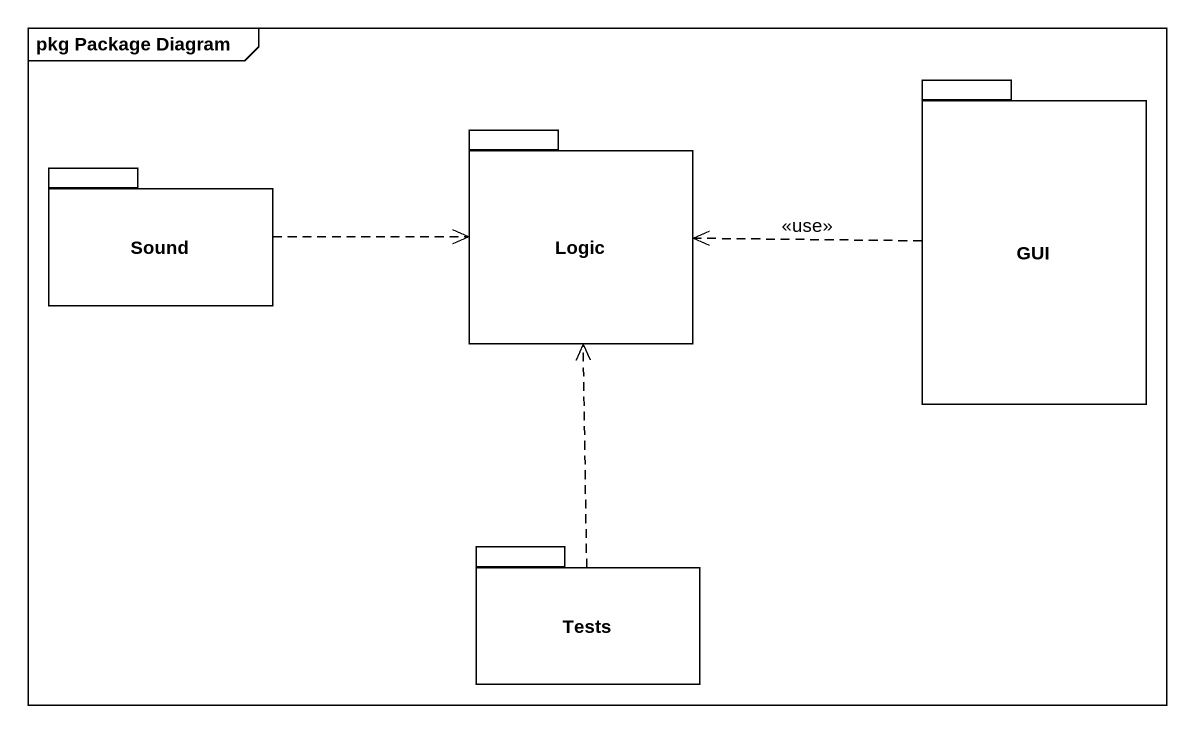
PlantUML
@startuml
mainframe pkg Package Diagram
package GUI {
}
package Logic {
}
package Sound {
}
package Tests {
}
GUI .left.> Logic : <<use>>
Sound .right.> Logic
Tests .up.> Logic
@enduml
